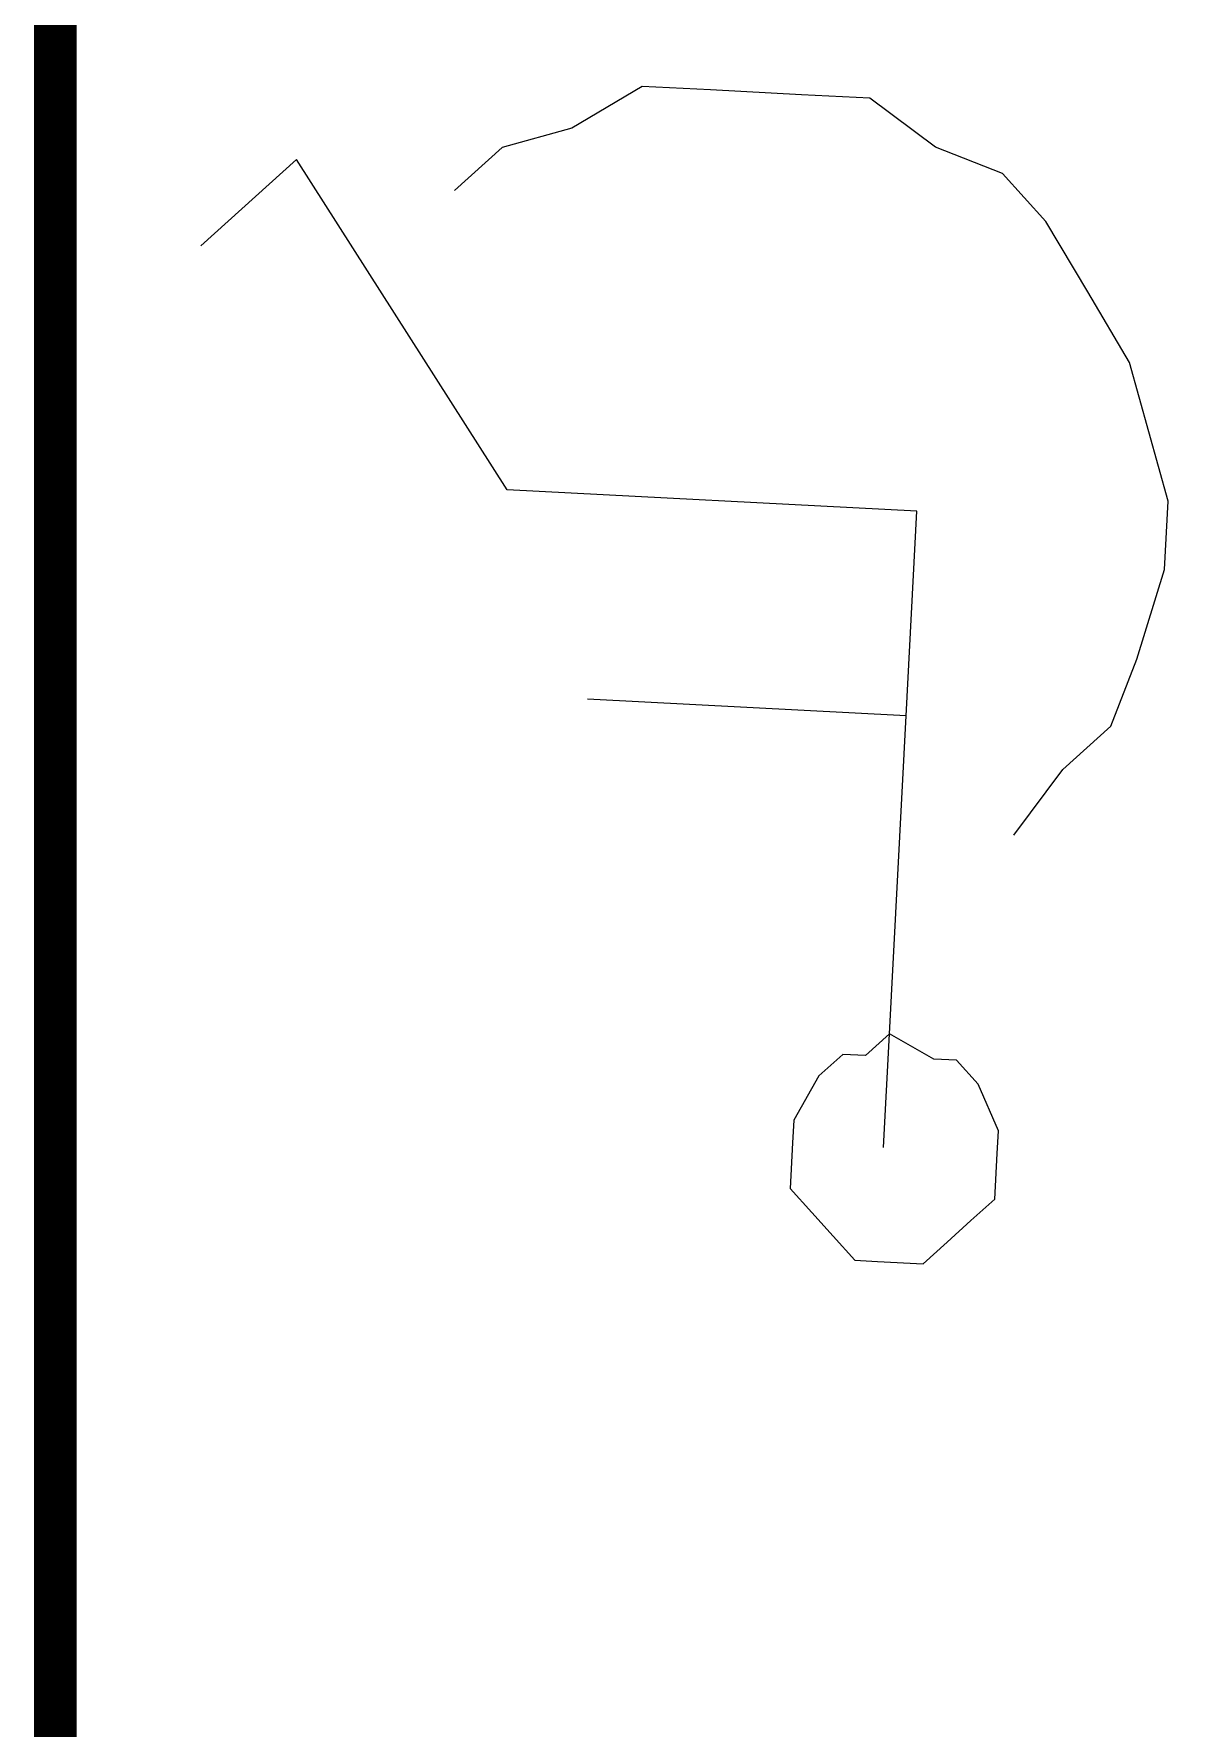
# Model space of a CAD drawing. Header units: inches. Extents: x -3859 to 7158, y 3705 to 4657.
# Drawn here: x -319.1 to -232.9, y 4432.4 to 4559 of the extents above; entities that cross this region are included whole.
import ezdxf

# ---------------------------------------------------------------- set-up
doc = ezdxf.new("R2010")
doc.units = ezdxf.units.IN
doc.header["$MEASUREMENT"] = 0
doc.layers.get('0').update_dxf_attribs({"lineweight": 0})
doc.layers.add('D6', color=6, linetype='Continuous', lineweight=0)
doc.layers.add('Linework', color=3, linetype='Continuous', lineweight=0)

# ---------------------------------------------------------------- blocks, each defined once
blk = doc.blocks.new('HC')
at = {"color": 0, "linetype": 'ByBlock', "lineweight": 0}
for points in [[(0.0974, 0.25147), (0.0974, 0.25856), (0.09386, 0.2621), (0.09032, 0.26564), (0.08678, 0.26918), (0.08323, 0.26918), (0.07615, 0.26918), (0.07261, 0.26564), (0.06907, 0.2621), (0.06552, 0.25856), (0.06552, 0.25147), (0.06552, 0.24793), (0.06907, 0.24085), (0.07261, 0.23731), (0.07615, 0.23731), (0.08323, 0.23376), (0.08678, 0.23731), (0.09032, 0.23731), (0.09386, 0.24085), (0.0974, 0.24793), (0.0974, 0.25147), (0.0974, 0.25147)], [(0.08323, 0.25147), (0.08323, 0.23376), (0.08323, 0.18418), (0.13282, 0.18418)], [(0.06552, 0.20189), (0.05844, 0.19126), (0.05136, 0.18418), (0.04782, 0.17355), (0.04427, 0.15938), (0.04427, 0.14876), (0.04782, 0.13813), (0.05136, 0.12751), (0.05844, 0.11688), (0.06552, 0.10626), (0.07261, 0.09917), (0.08323, 0.09563), (0.09386, 0.08855), (0.10449, 0.08855), (0.11865, 0.08855), (0.12928, 0.08855), (0.1399, 0.09563), (0.15053, 0.09917), (0.15761, 0.10626)], [(0.08323, 0.18418), (0.08323, 0.1523), (0.14699, 0.1523), (0.18241, 0.10271), (0.19657, 0.11688)]]:
    blk.add_lwpolyline(points, dxfattribs=at)

msp = doc.modelspace()

# ---------------------------------------------------------------- linework, layer by layer
at = {"layer": 'D6', "const_width": 3.2, "flags": 128}
msp.add_lwpolyline([(-317.4855, 4594.25819), (-317.4855, 4354.25819)], dxfattribs=at)

# ---------------------------------------------------------------- block references
at = {"layer": 'Linework', "xscale": 480.0000000000002, "yscale": 480.0000000000002, "zscale": 480.0000000000002, "rotation": 177.0225507829532}
msp.add_blockref('HC', (-209.4855, 4594.25819), dxfattribs=at)

doc.saveas('drawing.dxf')
